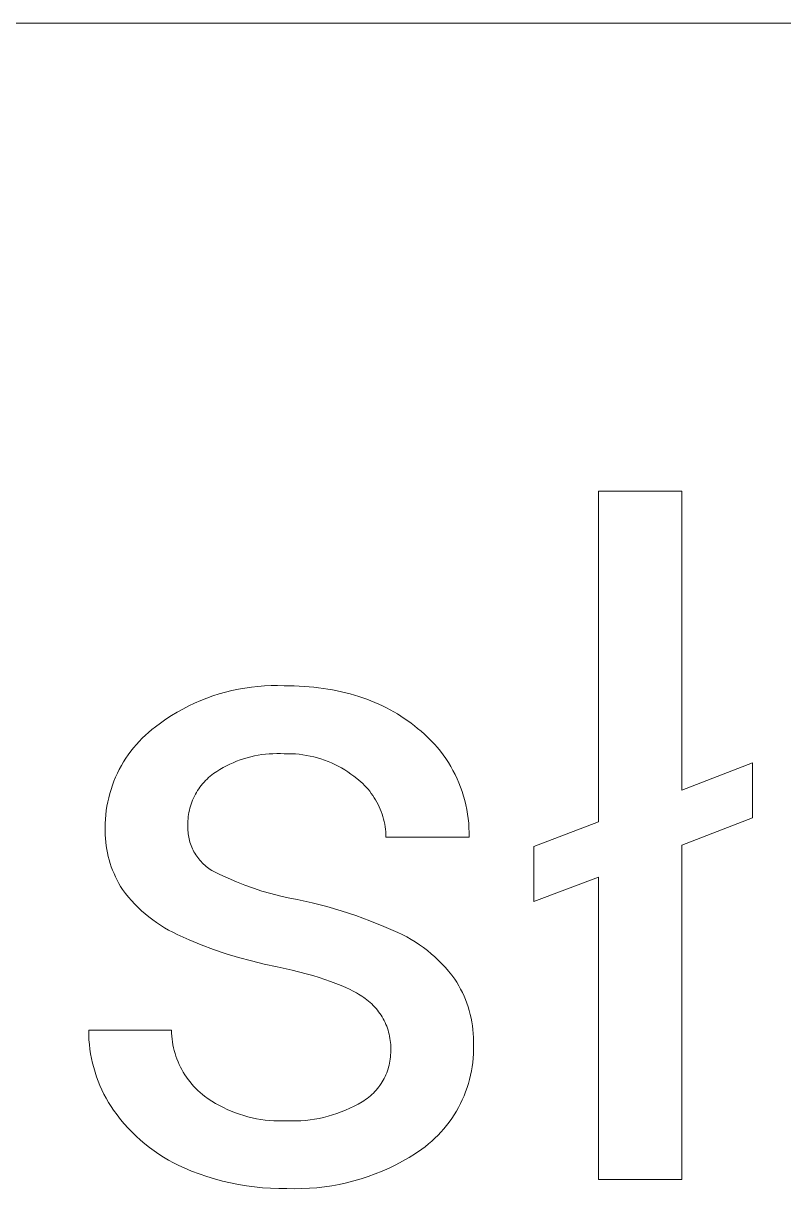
# Model space of a CAD drawing. Header units: millimetres. Extents: x -1656 to 3995, y -637 to 3312.
# Drawn here: x 2621.1 to 2683.5, y -100.4 to -4.8 of the extents above; entities that cross this region are included whole.
import ezdxf

# ---------------------------------------------------------------- set-up
doc = ezdxf.new("R2010")
doc.units = ezdxf.units.MM
doc.header["$MEASUREMENT"] = 0
doc.layers.add('Domyślny', color=7, linetype='Continuous', true_color=0x000000)

msp = doc.modelspace()

# ---------------------------------------------------------------- linework, layer by layer
at = {"layer": 'Domyślny', "color": 18, "lineweight": 15, "true_color": 0x000000}
for p, q in [((3989.99, -4.788), (1859.782, -4.788)), ((2668.323, -70.306), (2668.323, -43.17)), ((2668.323, -43.17), (2675.154, -43.17)), ((2675.154, -43.17), (2675.154, -67.69)), ((2639.286, -59.315), (2639.821, -59.238)), ((2639.821, -59.238), (2640.357, -59.179)), ((2640.357, -59.179), (2640.896, -59.138)), ((2640.896, -59.138), (2641.435, -59.116)), ((2641.435, -59.116), (2641.975, -59.111)), ((2641.975, -59.111), (2642.514, -59.124)), ((2642.514, -59.124), (2643.348, -59.138)), ((2643.348, -59.138), (2644.162, -59.179)), ((2644.162, -59.179), (2644.562, -59.21)), ((2644.562, -59.21), (2644.956, -59.247)), ((2644.956, -59.247), (2645.346, -59.292)), ((2635.659, -60.344), (2636.161, -60.145)), ((2636.161, -60.145), (2636.67, -59.964)), ((2636.67, -59.964), (2637.184, -59.799)), ((2637.184, -59.799), (2637.703, -59.652)), ((2637.703, -59.652), (2638.227, -59.522)), ((2638.227, -59.522), (2638.755, -59.409)), ((2638.755, -59.409), (2639.286, -59.315)), ((2645.346, -59.292), (2645.731, -59.343)), ((2645.731, -59.343), (2646.111, -59.401)), ((2646.111, -59.401), (2646.486, -59.466)), ((2646.486, -59.466), (2646.856, -59.538)), ((2646.856, -59.538), (2647.222, -59.616)), ((2647.222, -59.616), (2647.582, -59.702)), ((2647.582, -59.702), (2647.937, -59.794)), ((2647.937, -59.794), (2648.287, -59.893)), ((2648.287, -59.893), (2648.632, -59.999)), ((2648.632, -59.999), (2648.973, -60.112)), ((2648.973, -60.112), (2649.308, -60.232)), ((2633.726, -61.303), (2634.197, -61.039)), ((2634.197, -61.039), (2634.677, -60.791)), ((2634.677, -60.791), (2635.164, -60.559)), ((2635.164, -60.559), (2635.659, -60.344)), ((2649.308, -60.232), (2649.638, -60.358)), ((2649.638, -60.358), (2649.963, -60.491)), ((2649.963, -60.491), (2650.283, -60.631)), ((2650.283, -60.631), (2650.598, -60.778)), ((2650.598, -60.778), (2650.908, -60.932)), ((2650.908, -60.932), (2651.213, -61.093)), ((2651.213, -61.093), (2651.512, -61.26)), ((2632.37, -62.187), (2632.812, -61.877)), ((2632.812, -61.877), (2633.265, -61.582)), ((2633.265, -61.582), (2633.726, -61.303)), ((2651.512, -61.26), (2651.807, -61.435)), ((2651.807, -61.435), (2652.096, -61.616)), ((2652.096, -61.616), (2652.38, -61.804)), ((2652.38, -61.804), (2652.66, -61.999)), ((2652.66, -61.999), (2652.934, -62.2)), ((2631.121, -63.191), (2631.386, -62.955)), ((2631.386, -62.955), (2631.658, -62.728)), ((2631.658, -62.728), (2631.939, -62.511)), ((2631.939, -62.511), (2632.37, -62.187)), ((2652.934, -62.2), (2653.203, -62.409)), ((2653.203, -62.409), (2653.466, -62.624)), ((2653.466, -62.624), (2653.76, -62.863)), ((2653.76, -62.863), (2654.046, -63.112)), ((2630.148, -64.222), (2630.378, -63.952)), ((2630.378, -63.952), (2630.617, -63.69)), ((2630.617, -63.69), (2630.865, -63.436)), ((2630.865, -63.436), (2631.121, -63.191)), ((2654.046, -63.112), (2654.323, -63.371)), ((2654.323, -63.371), (2654.591, -63.639)), ((2654.591, -63.639), (2654.85, -63.916)), ((2654.85, -63.916), (2655.099, -64.201)), ((2629.517, -65.078), (2629.718, -64.786)), ((2629.718, -64.786), (2629.928, -64.5)), ((2629.928, -64.5), (2630.148, -64.222)), ((2639.776, -64.955), (2639.48, -65.032)), ((2640.075, -64.887), (2639.776, -64.955)), ((2640.376, -64.83), (2640.075, -64.887)), ((2640.679, -64.782), (2640.376, -64.83)), ((2640.984, -64.745), (2640.679, -64.782)), ((2641.289, -64.718), (2640.984, -64.745)), ((2641.595, -64.702), (2641.289, -64.718)), ((2641.902, -64.695), (2641.595, -64.702)), ((2642.208, -64.699), (2641.902, -64.695)), ((2642.514, -64.713), (2642.208, -64.699)), ((2642.821, -64.707), (2642.514, -64.713)), ((2643.128, -64.712), (2642.821, -64.707)), ((2643.434, -64.728), (2643.128, -64.712)), ((2643.74, -64.754), (2643.434, -64.728)), ((2644.044, -64.791), (2643.74, -64.754)), ((2644.348, -64.839), (2644.044, -64.791)), ((2644.649, -64.897), (2644.348, -64.839)), ((2644.948, -64.965), (2644.649, -64.897)), ((2645.245, -65.043), (2644.948, -64.965)), ((2655.099, -64.201), (2655.338, -64.495)), ((2655.338, -64.495), (2655.567, -64.797)), ((2655.567, -64.797), (2655.786, -65.107)), ((2628.978, -65.995), (2629.147, -65.683)), ((2629.147, -65.683), (2629.327, -65.377)), ((2629.327, -65.377), (2629.517, -65.078)), ((2637.499, -65.845), (2637.233, -65.999)), ((2637.769, -65.701), (2637.499, -65.845)), ((2638.044, -65.566), (2637.769, -65.701)), ((2638.324, -65.44), (2638.044, -65.566)), ((2638.608, -65.324), (2638.324, -65.44)), ((2638.895, -65.217), (2638.608, -65.324)), ((2639.186, -65.12), (2638.895, -65.217)), ((2639.48, -65.032), (2639.186, -65.12)), ((2645.538, -65.132), (2645.245, -65.043)), ((2645.829, -65.231), (2645.538, -65.132)), ((2646.115, -65.34), (2645.829, -65.231)), ((2646.398, -65.459), (2646.115, -65.34)), ((2646.677, -65.587), (2646.398, -65.459)), ((2646.951, -65.726), (2646.677, -65.587)), ((2647.22, -65.873), (2646.951, -65.726)), ((2647.484, -66.03), (2647.22, -65.873)), ((2655.786, -65.107), (2655.994, -65.424)), ((2655.994, -65.424), (2656.19, -65.748)), ((2656.19, -65.748), (2656.376, -66.079)), ((2675.154, -67.69), (2680.968, -65.451)), ((2680.968, -65.451), (2680.968, -69.967)), ((2628.536, -66.962), (2628.672, -66.635)), ((2628.672, -66.635), (2628.82, -66.312)), ((2628.82, -66.312), (2628.978, -65.995)), ((2636.054, -66.904), (2635.933, -67.032)), ((2636.179, -66.78), (2636.054, -66.904)), ((2636.308, -66.661), (2636.179, -66.78)), ((2636.441, -66.547), (2636.308, -66.661)), ((2636.578, -66.437), (2636.441, -66.547)), ((2636.718, -66.331), (2636.578, -66.437)), ((2636.973, -66.161), (2636.718, -66.331)), ((2637.233, -65.999), (2636.973, -66.161)), ((2647.742, -66.196), (2647.484, -66.03)), ((2647.994, -66.37), (2647.742, -66.196)), ((2648.24, -66.554), (2647.994, -66.37)), ((2648.48, -66.745), (2648.24, -66.554)), ((2648.646, -66.878), (2648.48, -66.745)), ((2648.808, -67.017), (2648.646, -66.878)), ((2656.376, -66.079), (2656.55, -66.415)), ((2656.55, -66.415), (2656.713, -66.758)), ((2656.713, -66.758), (2656.864, -67.105)), ((2628.197, -67.97), (2628.299, -67.63)), ((2628.299, -67.63), (2628.412, -67.294)), ((2628.412, -67.294), (2628.536, -66.962)), ((2635.401, -67.729), (2635.309, -67.879)), ((2635.498, -67.583), (2635.401, -67.729)), ((2635.599, -67.439), (2635.498, -67.583)), ((2635.706, -67.3), (2635.599, -67.439)), ((2635.817, -67.164), (2635.706, -67.3)), ((2635.933, -67.032), (2635.817, -67.164)), ((2648.965, -67.162), (2648.808, -67.017)), ((2649.117, -67.312), (2648.965, -67.162)), ((2649.264, -67.467), (2649.117, -67.312)), ((2649.405, -67.627), (2649.264, -67.467)), ((2649.54, -67.791), (2649.405, -67.627)), ((2649.67, -67.961), (2649.54, -67.791)), ((2656.864, -67.105), (2657.002, -67.458)), ((2657.002, -67.458), (2657.129, -67.815)), ((2657.129, -67.815), (2657.243, -68.177)), ((2627.964, -69.007), (2628.03, -68.659)), ((2628.03, -68.659), (2628.108, -68.313)), ((2628.108, -68.313), (2628.197, -67.97)), ((2634.932, -68.671), (2634.873, -68.837)), ((2634.996, -68.508), (2634.932, -68.671)), ((2635.066, -68.347), (2634.996, -68.508)), ((2635.142, -68.188), (2635.066, -68.347)), ((2635.223, -68.032), (2635.142, -68.188)), ((2635.309, -67.879), (2635.223, -68.032)), ((2649.794, -68.135), (2649.67, -67.961)), ((2649.911, -68.313), (2649.794, -68.135)), ((2650.023, -68.495), (2649.911, -68.313)), ((2650.128, -68.681), (2650.023, -68.495)), ((2650.226, -68.87), (2650.128, -68.681)), ((2657.243, -68.177), (2657.345, -68.542)), ((2657.345, -68.542), (2657.434, -68.91)), ((2627.84, -70.064), (2627.869, -69.71)), ((2627.869, -69.71), (2627.91, -69.358)), ((2627.91, -69.358), (2627.964, -69.007)), ((2634.667, -69.69), (2634.644, -69.864)), ((2634.696, -69.517), (2634.667, -69.69)), ((2634.732, -69.344), (2634.696, -69.517)), ((2634.773, -69.174), (2634.732, -69.344)), ((2634.82, -69.004), (2634.773, -69.174)), ((2634.873, -68.837), (2634.82, -69.004)), ((2650.318, -69.062), (2650.226, -68.87)), ((2650.403, -69.258), (2650.318, -69.062)), ((2650.481, -69.457), (2650.403, -69.258)), ((2650.552, -69.658), (2650.481, -69.457)), ((2650.616, -69.861), (2650.552, -69.658)), ((2657.434, -68.91), (2657.511, -69.281)), ((2657.511, -69.281), (2657.575, -69.655)), ((2657.575, -69.655), (2657.626, -70.031)), ((2627.818, -70.772), (2627.822, -70.418)), ((2627.822, -70.418), (2627.84, -70.064)), ((2634.611, -70.565), (2634.606, -70.707)), ((2634.606, -70.707), (2634.606, -70.849)), ((2634.615, -70.214), (2634.61, -70.39)), ((2634.61, -70.39), (2634.611, -70.565)), ((2634.626, -70.039), (2634.615, -70.214)), ((2634.644, -69.864), (2634.626, -70.039)), ((2650.674, -70.067), (2650.616, -69.861)), ((2650.723, -70.274), (2650.674, -70.067)), ((2650.766, -70.483), (2650.723, -70.274)), ((2650.802, -70.694), (2650.766, -70.483)), ((2650.83, -70.905), (2650.802, -70.694)), ((2657.626, -70.031), (2657.664, -70.408)), ((2657.664, -70.408), (2657.689, -70.786)), ((2663.016, -72.319), (2668.323, -70.306)), ((2680.968, -69.967), (2675.154, -72.206)), ((2627.814, -71.07), (2627.818, -70.772)), ((2627.82, -71.368), (2627.814, -71.07)), ((2627.836, -71.665), (2627.82, -71.368)), ((2627.863, -71.962), (2627.836, -71.665)), ((2634.606, -70.849), (2634.61, -70.991)), ((2634.61, -70.991), (2634.62, -71.133)), ((2634.62, -71.133), (2634.635, -71.274)), ((2634.635, -71.274), (2634.654, -71.415)), ((2634.654, -71.415), (2634.679, -71.554)), ((2634.679, -71.554), (2634.708, -71.693)), ((2634.708, -71.693), (2634.742, -71.831)), ((2650.85, -71.118), (2650.83, -70.905)), ((2650.864, -71.331), (2650.85, -71.118)), ((2650.869, -71.544), (2650.864, -71.331)), ((2657.7, -71.544), (2650.869, -71.544)), ((2657.689, -70.786), (2657.701, -71.165)), ((2657.701, -71.165), (2657.7, -71.544)), ((2627.899, -72.257), (2627.863, -71.962)), ((2627.945, -72.552), (2627.899, -72.257)), ((2628.002, -72.844), (2627.945, -72.552)), ((2634.742, -71.831), (2634.781, -71.968)), ((2634.781, -71.968), (2634.825, -72.103)), ((2634.825, -72.103), (2634.873, -72.237)), ((2634.873, -72.237), (2634.926, -72.368)), ((2634.926, -72.368), (2634.983, -72.498)), ((2634.983, -72.498), (2635.045, -72.626)), ((2635.045, -72.626), (2635.111, -72.752)), ((2663.016, -76.835), (2663.016, -72.319)), ((2675.154, -72.206), (2675.154, -99.624)), ((2628.068, -73.134), (2628.002, -72.844)), ((2628.143, -73.422), (2628.068, -73.134)), ((2628.229, -73.708), (2628.143, -73.422)), ((2635.111, -72.752), (2635.182, -72.875)), ((2635.182, -72.875), (2635.257, -72.995)), ((2635.257, -72.995), (2635.336, -73.113)), ((2635.336, -73.113), (2635.419, -73.229)), ((2635.419, -73.229), (2635.506, -73.341)), ((2635.506, -73.341), (2635.597, -73.45)), ((2635.597, -73.45), (2635.691, -73.556)), ((2635.691, -73.556), (2635.789, -73.658)), ((2628.324, -73.99), (2628.229, -73.708)), ((2628.429, -74.269), (2628.324, -73.99)), ((2628.543, -74.544), (2628.429, -74.269)), ((2628.666, -74.815), (2628.543, -74.544)), ((2635.789, -73.658), (2635.891, -73.757)), ((2635.891, -73.757), (2635.996, -73.853)), ((2635.996, -73.853), (2636.105, -73.945)), ((2636.105, -73.945), (2636.216, -74.033)), ((2636.216, -74.033), (2636.331, -74.117)), ((2636.331, -74.117), (2636.448, -74.197)), ((2636.448, -74.197), (2636.568, -74.272)), ((2636.568, -74.272), (2637.232, -74.61)), ((2628.798, -75.082), (2628.666, -74.815)), ((2628.939, -75.344), (2628.798, -75.082)), ((2629.089, -75.601), (2628.939, -75.344)), ((2637.232, -74.61), (2637.906, -74.926)), ((2637.906, -74.926), (2638.589, -75.221)), ((2638.589, -75.221), (2639.282, -75.494)), ((2639.282, -75.494), (2639.983, -75.745)), ((2668.323, -74.822), (2663.016, -76.835)), ((2668.323, -99.624), (2668.323, -74.822)), ((2629.248, -75.853), (2629.089, -75.601)), ((2629.484, -76.163), (2629.248, -75.853)), ((2629.731, -76.465), (2629.484, -76.163)), ((2629.988, -76.759), (2629.731, -76.465)), ((2639.983, -75.745), (2640.691, -75.974)), ((2640.691, -75.974), (2641.407, -76.18)), ((2641.407, -76.18), (2642.128, -76.364)), ((2642.128, -76.364), (2642.855, -76.524)), ((2630.254, -77.044), (2629.988, -76.759)), ((2630.53, -77.32), (2630.254, -77.044)), ((2630.814, -77.586), (2630.53, -77.32)), ((2642.855, -76.524), (2643.587, -76.662)), ((2643.587, -76.662), (2644.802, -76.931)), ((2644.802, -76.931), (2646.008, -77.24)), ((2646.008, -77.24), (2647.203, -77.588)), ((2631.108, -77.843), (2630.814, -77.586)), ((2631.409, -78.091), (2631.108, -77.843)), ((2631.719, -78.328), (2631.409, -78.091)), ((2632.036, -78.554), (2631.719, -78.328)), ((2647.203, -77.588), (2648.386, -77.976)), ((2648.386, -77.976), (2649.555, -78.403)), ((2632.361, -78.77), (2632.036, -78.554)), ((2632.693, -78.975), (2632.361, -78.77)), ((2633.031, -79.169), (2632.693, -78.975)), ((2633.376, -79.352), (2633.031, -79.169)), ((2649.555, -78.403), (2650.71, -78.869)), ((2650.71, -78.869), (2651.848, -79.372)), ((2633.726, -79.523), (2633.376, -79.352)), ((2634.712, -79.967), (2633.726, -79.523)), ((2635.71, -80.38), (2634.712, -79.967)), ((2651.848, -79.372), (2652.215, -79.547)), ((2652.215, -79.547), (2652.576, -79.735)), ((2652.576, -79.735), (2652.93, -79.934)), ((2652.93, -79.934), (2653.277, -80.146)), ((2653.277, -80.146), (2653.616, -80.37)), ((2636.722, -80.761), (2635.71, -80.38)), ((2637.745, -81.109), (2636.722, -80.761)), ((2638.778, -81.426), (2637.745, -81.109)), ((2653.616, -80.37), (2653.948, -80.605)), ((2653.948, -80.605), (2654.271, -80.852)), ((2654.271, -80.852), (2654.585, -81.109)), ((2654.585, -81.109), (2654.891, -81.377)), ((2639.821, -81.709), (2638.778, -81.426)), ((2640.872, -81.959), (2639.821, -81.709)), ((2641.931, -82.176), (2640.872, -81.959)), ((2643.179, -82.457), (2641.931, -82.176)), ((2654.891, -81.377), (2655.187, -81.656)), ((2655.187, -81.656), (2655.473, -81.945)), ((2655.473, -81.945), (2655.75, -82.243)), ((2644.328, -82.751), (2643.179, -82.457)), ((2644.865, -82.903), (2644.328, -82.751)), ((2645.378, -83.058), (2644.865, -82.903)), ((2645.866, -83.216), (2645.378, -83.058)), ((2655.75, -82.243), (2656.016, -82.55)), ((2656.016, -82.55), (2656.271, -82.867)), ((2656.271, -82.867), (2656.515, -83.192)), ((2646.33, -83.378), (2645.866, -83.216)), ((2646.769, -83.543), (2646.33, -83.378)), ((2647.184, -83.711), (2646.769, -83.543)), ((2647.576, -83.882), (2647.184, -83.711)), ((2647.943, -84.057), (2647.576, -83.882)), ((2648.118, -84.146), (2647.943, -84.057)), ((2656.515, -83.192), (2656.687, -83.459)), ((2656.687, -83.459), (2656.85, -83.733)), ((2656.85, -83.733), (2657.003, -84.012)), ((2657.003, -84.012), (2657.147, -84.295)), ((2648.287, -84.236), (2648.118, -84.146)), ((2648.45, -84.326), (2648.287, -84.236)), ((2648.607, -84.418), (2648.45, -84.326)), ((2648.758, -84.51), (2648.607, -84.418)), ((2648.903, -84.603), (2648.758, -84.51)), ((2649.042, -84.697), (2648.903, -84.603)), ((2649.176, -84.792), (2649.042, -84.697)), ((2649.313, -84.894), (2649.176, -84.792)), ((2649.447, -85.001), (2649.313, -84.894)), ((2649.577, -85.113), (2649.447, -85.001)), ((2657.147, -84.295), (2657.281, -84.584)), ((2657.281, -84.584), (2657.404, -84.877)), ((2657.404, -84.877), (2657.518, -85.175)), ((2649.704, -85.228), (2649.577, -85.113)), ((2649.826, -85.349), (2649.704, -85.228)), ((2649.944, -85.473), (2649.826, -85.349)), ((2650.058, -85.601), (2649.944, -85.473)), ((2650.167, -85.733), (2650.058, -85.601)), ((2650.272, -85.869), (2650.167, -85.733)), ((2650.372, -86.008), (2650.272, -85.869)), ((2650.468, -86.15), (2650.372, -86.008)), ((2657.518, -85.175), (2657.621, -85.476)), ((2657.621, -85.476), (2657.713, -85.78)), ((2657.713, -85.78), (2657.795, -86.088)), ((2650.558, -86.296), (2650.468, -86.15)), ((2650.643, -86.445), (2650.558, -86.296)), ((2650.724, -86.596), (2650.643, -86.445)), ((2650.799, -86.75), (2650.724, -86.596)), ((2650.869, -86.907), (2650.799, -86.75)), ((2650.933, -87.066), (2650.869, -86.907)), ((2657.795, -86.088), (2657.866, -86.398)), ((2657.866, -86.398), (2657.926, -86.71)), ((2657.926, -86.71), (2657.976, -87.025)), ((2626.469, -87.777), (2626.463, -87.388)), ((2626.463, -87.388), (2633.256, -87.388)), ((2626.488, -88.164), (2626.469, -87.777)), ((2633.256, -87.388), (2633.265, -87.63)), ((2633.265, -87.63), (2633.281, -87.87)), ((2633.281, -87.87), (2633.307, -88.11)), ((2650.992, -87.227), (2650.933, -87.066)), ((2651.045, -87.39), (2650.992, -87.227)), ((2651.093, -87.555), (2651.045, -87.39)), ((2651.135, -87.721), (2651.093, -87.555)), ((2651.172, -87.888), (2651.135, -87.721)), ((2651.202, -88.057), (2651.172, -87.888)), ((2657.976, -87.025), (2658.014, -87.34)), ((2658.014, -87.34), (2658.042, -87.657)), ((2658.042, -87.657), (2658.058, -87.975)), ((2626.52, -88.551), (2626.488, -88.164)), ((2626.565, -88.937), (2626.52, -88.551)), ((2633.307, -88.11), (2633.34, -88.349)), ((2633.34, -88.349), (2633.382, -88.587)), ((2633.382, -88.587), (2633.431, -88.823)), ((2633.431, -88.823), (2633.489, -89.058)), ((2651.227, -88.227), (2651.202, -88.057)), ((2651.246, -88.397), (2651.227, -88.227)), ((2651.26, -88.568), (2651.246, -88.397)), ((2651.267, -88.739), (2651.26, -88.568)), ((2651.269, -88.911), (2651.267, -88.739)), ((2658.058, -87.975), (2658.063, -88.293)), ((2658.063, -88.293), (2658.058, -88.612)), ((2658.058, -88.612), (2658.06, -88.966)), ((2626.623, -89.32), (2626.565, -88.937)), ((2626.694, -89.702), (2626.623, -89.32)), ((2626.779, -90.081), (2626.694, -89.702)), ((2633.489, -89.058), (2633.555, -89.29)), ((2633.555, -89.29), (2633.629, -89.52)), ((2633.629, -89.52), (2633.711, -89.747)), ((2633.711, -89.747), (2633.801, -89.971)), ((2651.201, -89.915), (2651.225, -89.75)), ((2651.225, -89.75), (2651.244, -89.583)), ((2651.244, -89.583), (2651.256, -89.417)), ((2651.256, -89.417), (2651.263, -89.249)), ((2651.263, -89.249), (2651.265, -89.082)), ((2651.265, -89.082), (2651.269, -88.911)), ((2658.027, -89.674), (2657.992, -90.027)), ((2658.05, -89.32), (2658.027, -89.674)), ((2658.06, -88.966), (2658.05, -89.32)), ((2626.875, -90.457), (2626.779, -90.081)), ((2626.985, -90.829), (2626.875, -90.457)), ((2633.801, -89.971), (2633.898, -90.192)), ((2633.898, -90.192), (2634.003, -90.409)), ((2634.003, -90.409), (2634.115, -90.623)), ((2634.115, -90.623), (2634.234, -90.832)), ((2650.935, -90.882), (2650.993, -90.725)), ((2650.993, -90.725), (2651.046, -90.566)), ((2651.046, -90.566), (2651.093, -90.405)), ((2651.093, -90.405), (2651.135, -90.243)), ((2651.135, -90.243), (2651.17, -90.08)), ((2651.17, -90.08), (2651.201, -89.915)), ((2657.886, -90.728), (2657.815, -91.076)), ((2657.945, -90.379), (2657.886, -90.728)), ((2657.992, -90.027), (2657.945, -90.379)), ((2627.107, -91.198), (2626.985, -90.829)), ((2627.241, -91.562), (2627.107, -91.198)), ((2627.388, -91.922), (2627.241, -91.562)), ((2634.234, -90.832), (2634.361, -91.038)), ((2634.361, -91.038), (2634.495, -91.239)), ((2634.495, -91.239), (2634.635, -91.435)), ((2634.635, -91.435), (2634.783, -91.626)), ((2634.783, -91.626), (2634.936, -91.812)), ((2650.379, -91.91), (2650.474, -91.772)), ((2650.474, -91.772), (2650.563, -91.63)), ((2650.563, -91.63), (2650.648, -91.486)), ((2650.648, -91.486), (2650.728, -91.339)), ((2650.728, -91.339), (2650.802, -91.189)), ((2650.802, -91.189), (2650.871, -91.036)), ((2650.871, -91.036), (2650.935, -90.882)), ((2657.637, -91.762), (2657.53, -92.1)), ((2657.732, -91.42), (2657.637, -91.762)), ((2657.815, -91.076), (2657.732, -91.42)), ((2627.546, -92.276), (2627.388, -91.922)), ((2627.717, -92.624), (2627.546, -92.276)), ((2627.899, -92.967), (2627.717, -92.624)), ((2634.936, -91.812), (2635.096, -91.993)), ((2635.096, -91.993), (2635.263, -92.168)), ((2635.263, -92.168), (2635.435, -92.337)), ((2635.435, -92.337), (2635.612, -92.5)), ((2635.612, -92.5), (2635.796, -92.657)), ((2635.796, -92.657), (2635.985, -92.808)), ((2649.592, -92.773), (2649.717, -92.662)), ((2649.717, -92.662), (2649.838, -92.546)), ((2649.838, -92.546), (2649.955, -92.427)), ((2649.955, -92.427), (2650.068, -92.303)), ((2650.068, -92.303), (2650.176, -92.176)), ((2650.176, -92.176), (2650.28, -92.044)), ((2650.28, -92.044), (2650.379, -91.91)), ((2657.412, -92.434), (2657.282, -92.764)), ((2657.53, -92.1), (2657.412, -92.434)), ((2628.093, -93.304), (2627.899, -92.967)), ((2628.298, -93.633), (2628.093, -93.304)), ((2628.514, -93.956), (2628.298, -93.633)), ((2635.985, -92.808), (2636.279, -93.014)), ((2636.279, -93.014), (2636.58, -93.21)), ((2636.58, -93.21), (2636.887, -93.396)), ((2636.887, -93.396), (2637.201, -93.571)), ((2637.201, -93.571), (2637.52, -93.736)), ((2647.906, -93.794), (2648.248, -93.627)), ((2648.248, -93.627), (2648.583, -93.449)), ((2648.583, -93.449), (2648.912, -93.26)), ((2648.912, -93.26), (2649.055, -93.172)), ((2649.055, -93.172), (2649.194, -93.079)), ((2649.194, -93.079), (2649.33, -92.982)), ((2649.33, -92.982), (2649.463, -92.88)), ((2649.463, -92.88), (2649.592, -92.773)), ((2656.988, -93.409), (2656.824, -93.724)), ((2657.14, -93.089), (2656.988, -93.409)), ((2657.282, -92.764), (2657.14, -93.089)), ((2628.792, -94.337), (2628.514, -93.956)), ((2629.083, -94.709), (2628.792, -94.337)), ((2637.52, -93.736), (2637.845, -93.889)), ((2637.845, -93.889), (2638.175, -94.032)), ((2638.175, -94.032), (2638.509, -94.163)), ((2638.509, -94.163), (2638.848, -94.283)), ((2638.848, -94.283), (2639.19, -94.392)), ((2639.19, -94.392), (2639.536, -94.489)), ((2639.536, -94.489), (2639.885, -94.574)), ((2639.885, -94.574), (2640.237, -94.647)), ((2645.011, -94.688), (2645.385, -94.62)), ((2645.385, -94.62), (2645.757, -94.539)), ((2645.757, -94.539), (2646.125, -94.446)), ((2646.125, -94.446), (2646.49, -94.34)), ((2646.49, -94.34), (2646.851, -94.222)), ((2646.851, -94.222), (2647.207, -94.092)), ((2647.207, -94.092), (2647.559, -93.949)), ((2647.559, -93.949), (2647.906, -93.794)), ((2656.27, -94.631), (2656.065, -94.92)), ((2656.465, -94.335), (2656.27, -94.631)), ((2656.65, -94.033), (2656.465, -94.335)), ((2656.824, -93.724), (2656.65, -94.033)), ((2629.386, -95.071), (2629.083, -94.709)), ((2629.702, -95.422), (2629.386, -95.071)), ((2630.029, -95.762), (2629.702, -95.422)), ((2640.237, -94.647), (2640.591, -94.708)), ((2640.591, -94.708), (2640.947, -94.757)), ((2640.947, -94.757), (2641.304, -94.794)), ((2641.304, -94.794), (2641.663, -94.819)), ((2641.663, -94.819), (2642.022, -94.832)), ((2642.022, -94.832), (2642.381, -94.833)), ((2642.381, -94.833), (2642.74, -94.821)), ((2642.74, -94.821), (2643.12, -94.832)), ((2643.12, -94.832), (2643.5, -94.829)), ((2643.5, -94.829), (2643.879, -94.813)), ((2643.879, -94.813), (2644.258, -94.784)), ((2644.258, -94.784), (2644.636, -94.742)), ((2644.636, -94.742), (2645.011, -94.688)), ((2655.625, -95.476), (2655.39, -95.742)), ((2655.85, -95.202), (2655.625, -95.476)), ((2656.065, -94.92), (2655.85, -95.202)), ((2630.368, -96.091), (2630.029, -95.762)), ((2630.718, -96.409), (2630.368, -96.091)), ((2631.078, -96.714), (2630.718, -96.409)), ((2654.634, -96.49), (2654.366, -96.721)), ((2654.895, -96.249), (2654.634, -96.49)), ((2655.147, -96), (2654.895, -96.249)), ((2655.39, -95.742), (2655.147, -96)), ((2631.449, -97.006), (2631.078, -96.714)), ((2631.829, -97.286), (2631.449, -97.006)), ((2632.219, -97.553), (2631.829, -97.286)), ((2653.292, -97.498), (2652.768, -97.824)), ((2653.805, -97.155), (2653.292, -97.498)), ((2654.089, -96.943), (2653.805, -97.155)), ((2654.366, -96.721), (2654.089, -96.943)), ((2632.618, -97.806), (2632.219, -97.553)), ((2633.025, -98.045), (2632.618, -97.806)), ((2633.439, -98.271), (2633.025, -98.045)), ((2633.862, -98.482), (2633.439, -98.271)), ((2651.688, -98.421), (2651.133, -98.692)), ((2652.233, -98.132), (2651.688, -98.421)), ((2652.768, -97.824), (2652.233, -98.132)), ((2634.291, -98.679), (2633.862, -98.482)), ((2634.907, -98.937), (2634.291, -98.679)), ((2635.532, -99.174), (2634.907, -98.937)), ((2636.163, -99.39), (2635.532, -99.174)), ((2636.802, -99.586), (2636.163, -99.39)), ((2649.418, -99.388), (2648.831, -99.58)), ((2649.997, -99.176), (2649.418, -99.388)), ((2650.569, -98.943), (2649.997, -99.176)), ((2651.133, -98.692), (2650.569, -98.943)), ((2637.447, -99.76), (2636.802, -99.586)), ((2638.097, -99.913), (2637.447, -99.76)), ((2638.752, -100.044), (2638.097, -99.913)), ((2639.411, -100.154), (2638.752, -100.044)), ((2640.073, -100.242), (2639.411, -100.154)), ((2640.738, -100.307), (2640.073, -100.242)), ((2641.405, -100.351), (2640.738, -100.307)), ((2642.072, -100.373), (2641.405, -100.351)), ((2642.74, -100.373), (2642.072, -100.373)), ((2643.357, -100.388), (2642.74, -100.373)), ((2644.591, -100.355), (2643.974, -100.382)), ((2645.206, -100.306), (2644.591, -100.355)), ((2645.82, -100.237), (2645.206, -100.306)), ((2646.43, -100.147), (2645.82, -100.237)), ((2647.037, -100.036), (2646.43, -100.147)), ((2647.641, -99.905), (2647.037, -100.036)), ((2648.239, -99.753), (2647.641, -99.905)), ((2648.831, -99.58), (2648.239, -99.753)), ((2675.154, -99.624), (2668.323, -99.624)), ((2643.974, -100.382), (2643.357, -100.388))]:
    msp.add_line(p, q, dxfattribs=at)

doc.saveas('drawing.dxf')
